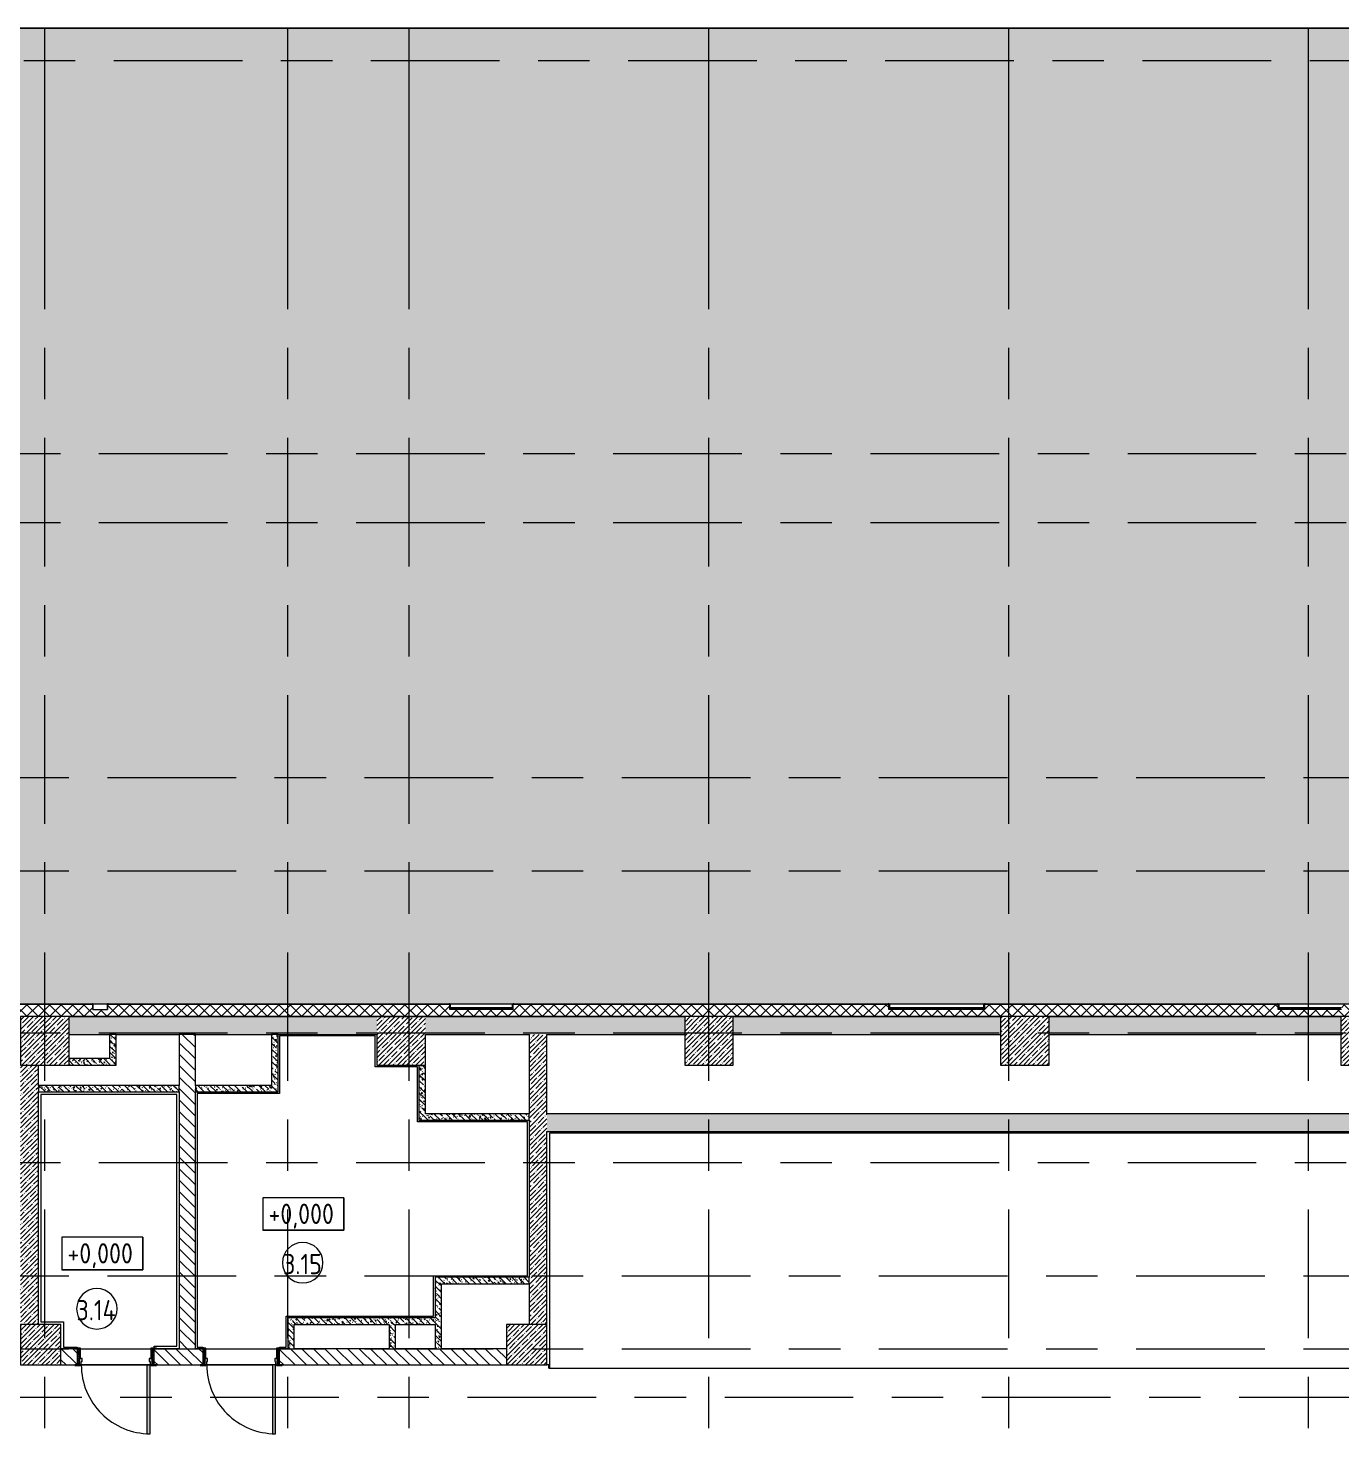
# Model space of a CAD drawing. Header units: millimetres. Extents: x 2623 to 211276, y -8553 to 29000.
# Drawn here: x 37124 to 53328, y 10012 to 27400 of the extents above; entities that cross this region are included whole.
import ezdxf

# ---------------------------------------------------------------- set-up
doc = ezdxf.new("R2010")
doc.units = ezdxf.units.MM
doc.linetypes.add('Осевая', pattern=[3175, 635, -476.25, 1587.5, -476.25])
for name, color, linetype, lineweight in [('A-AREA-IDEN', 7, 'Continuous', 9), ('A-DETL', 7, 'Continuous', 9), ('A-GENM', 7, 'Continuous', 9), ('A-WALL', 7, 'Continuous', 9), ('A-WALL-1', 7, 'Continuous', 13), ('G-ANNO-DIMS', 7, 'Continuous', 9), ('I-WALL', 7, 'Continuous', 9), ('S-COLS', 7, 'Continuous', 9), ('Оси', 7, 'Continuous', 9), ('Оси-2', 7, 'Осевая', 9)]:
    doc.layers.add(name, color=color, linetype=linetype, lineweight=lineweight)
for name, color, linetype, lineweight, true_color in [('A-DETL-GENF-4', 7, 'Continuous', 9, 0xd4d4d4), ('A-DOOR-1', 7, 'Continuous', 9, 0xaaaaaa), ('A-DOOR-2', 7, 'Continuous', 9, 0xe2e2e2), ('A-DOOR-FRAM-1', 7, 'Continuous', 9, 0xe2e2e2), ('A-DOOR-FRAM-2', 7, 'Continuous', 9, 0xaaaaaa), ('A-FLOR-1', 7, 'Continuous', 9, 0xaaaaaa), ('I-WALL-1', 7, 'Continuous', 9, 0x787878)]:
    doc.layers.add(name, color=color, linetype=linetype, lineweight=lineweight, true_color=true_color)
doc.styles.add('GOST Common_5', font='GOST_Common.ttf', dxfattribs={"width": 0.9, "height": 250})
pattern_1 = [(135, (23318.38, 0), (-70.71068, -70.71068), [])]
pattern_2 = [(135, (1826.41, 164.685), (-14.14214, -14.14214), []), (225, (1826.41, 164.685), (14.14214, -14.14214), [])]
pattern_3 = [(45, (-296.384, 164.685), (-14.1421, 14.1421), []), (135, (-296.384, 164.685), (-14.1421, -14.1421), [])]
pattern_4 = [(45, (23318.38, 0), (-57.02463, 57.02463), []), (45, (23375.41, 0), (-57.02463, 57.02463), [100.806, -20.161, 3.353, -16.808])]
pattern_5 = [(135, (23318.38, 0), (-75.43415, -75.43415), [106.68, -17.78, 3.556, -17.78]), (135, (23318.38, 75.39), (-75.43415, -75.43415), []), (50, (23318.38, 0), (127.5292, -11.15758), [13.335, -146.685]), (355, (23318.38, 0), (-24.66966, 133.74), [10.668, -117.348]), (100.451, (23329.01, -0.93), (102.85973, 122.5818), [11.333, -124.663]), (46.184, (23318.38, 35.56), (189.7552, -29.4304), [20.002, -220.027]), (96.636, (23334.2, 33.1), (166.1822, 173.1996), [17, -186.995]), (351.184, (23318.38, 35.56), (166.184, 173.1976), [16.002, -176.022]), (21, (23336.16, 26.67), (106.13027, -71.58603), [13.335, -146.685]), (326, (23336.16, 26.67), (43.2619, 128.93175), [10.668, -117.348]), (71.451, (23345.01, 20.7), (149.392, 57.34505), [11.333, -124.663]), (37.5, (23318.383, 0), (2.16223, 59.18836), [3.353, -112.573, 3.353, -115.773, -117.792]), (37.5, (23318.383, 0), (2.16223, 59.18836), [-235.052, 3.353, -114.44]), (7.5, (23318.383, 0), (46.77386, 70.12615), [3.353, -64.567, 3.353, -109.906, -44.894]), (7.5, (23318.383, 0), (46.77386, 70.12615), [-181.178, 3.353, -41.542]), (327.5, (23278.734, 0), (94.91367, -4.01009), [3.353, -41.097, 3.353, -135.331, -184.023]), (327.5, (23278.734, 0), (94.91367, -4.01009), [-183.134, 3.353, -180.67]), (317.5, (23260.954, 0), (103.69057, 17.79882), [3.353, -54.432, 3.353, -88.748, -130.683]), (317.5, (23260.954, 0), (103.69057, 17.79882), [-149.885, 3.353, -127.33])]

# ---------------------------------------------------------------- blocks, each defined once
blk = doc.blocks.new('BSC_Колонна _Прямоугольная - 600х600-V3-План монтажа стен и перегородок 3 этажа в осях 1-12')
at = {"layer": 'S-COLS'}
h = blk.add_hatch(dxfattribs=at)
h.set_pattern_fill('FP_7', color=256, style=0, pattern_type=2)
h.set_pattern_definition([(45, (-14010, -14900), (-57.02463, 57.02463), []), (45, (-13952.975, -14900), (-57.02463, 57.02463), [100.806, -20.161, 3.353, -16.808])])
h.paths.add_polyline_path([(-300, -300), (300, -300), (300, 300), (-300, 300), (-300, 112)])
for p, q in [((300, 300), (-300, 300)), ((-300, 300), (-300, -300)), ((300, -300), (300, 300)), ((-300, -300), (300, -300))]:
    blk.add_line(p, q, dxfattribs=at)
blk = doc.blocks.new('BSC_Колонна _Прямоугольная - 600х600-V5-План монтажа стен и перегородок 3 этажа в осях 1-12')
at = {"layer": 'S-COLS'}
h = blk.add_hatch(dxfattribs=at)
h.set_pattern_fill('FP_9', color=256, style=0, pattern_type=2)
h.set_pattern_definition([(45, (-26110, -14900), (-57.02463, 57.02463), []), (45, (-26052.975, -14900), (-57.02463, 57.02463), [100.806, -20.161, 3.353, -16.808])])
h.paths.add_polyline_path([(-300, -300), (300, -300), (300, 300), (-300, 300)])
for p, q in [((300, 300), (-300, 300)), ((-300, 300), (-300, -300)), ((300, -300), (300, 300)), ((-300, -300), (300, -300))]:
    blk.add_line(p, q, dxfattribs=at)
blk = doc.blocks.new('парапет1 - парапет-18629556-План монтажа стен и перегородок 3 этажа в осях 1-12')
at = {"layer": 'A-GENM'}
blk.add_line((-2411, 27400), (33928, 27400), dxfattribs=at)
blk = doc.blocks.new('110_Дверь_СКБ_1Ст_Внутренняя1 - Д-7_п__950x2100h_Туалет EW30-32897972-План монтажа стен и перегородок 3 этажа в осях 1-12')
at = {"layer": 'A-DOOR-1'}
h = blk.add_hatch(dxfattribs=at)
h.set_pattern_fill('FP_18', color=256, style=0, pattern_type=2)
h.set_pattern_definition(pattern_2)
h.paths.add_polyline_path([(487.5, 100), (462.5, 100), (462.5, -100), (487.5, -100)])
at = {"layer": 'A-DOOR-2'}
h = blk.add_hatch(color=256, dxfattribs=at)
h.paths.add_polyline_path([(437.5, 100), (437.5, 60), (427.5, 60), (427.5, 20), (462.5, 20), (462.5, 100)])
h.paths.add_polyline_path([(-412.5, 100), (-437.5, 100), (-437.5, 20), (-402.5, 20), (-402.5, 60), (-412.5, 60)])
at = {"layer": 'A-DOOR-FRAM-1'}
for points in [[(-412.5, 950), (-412.5, 100), (-372.5, 100), (-372.5, 950)], [(-492.5, 108), (-492.5, 100), (-422.5, 100), (-422.5, 108)], [(-437.5, 100), (-437.5, 99), (-422.5, 100)], [(-422.5, 20), (-437.5, 20), (-437.5, -100), (-422.5, -100), (-422.5, 5.2)], [(447.5, 108), (447.5, 100), (517.5, 100), (517.5, 108)], [(447.5, 100), (447.5, 99), (462.5, 100)], [(462.5, 20), (447.5, 20), (447.5, -100), (462.5, -100)], [(-492.5, -100), (-492.5, -108), (-422.5, -108), (-422.5, -100)], [(447.5, -100), (447.5, -108), (517.5, -108), (517.5, -100)]]:
    blk.add_hatch(color=256, dxfattribs=at).paths.add_polyline_path(points)
at = {"layer": 'A-DOOR-FRAM-2'}
h = blk.add_hatch(dxfattribs=at)
h.set_pattern_fill('FP_19', color=256, style=0, pattern_type=2)
h.set_pattern_definition(pattern_3)
h.paths.add_polyline_path([(-437.5, 100), (-462.5, 100), (-462.5, -100), (-437.5, -100), (-437.5, 5.2)])
at = {"layer": 'A-DOOR-1'}
for p, q in [((-412.5, 950), (-412.5, 100)), ((-372.5, 950), (-412.5, 950)), ((-372.5, 100), (-372.5, 950)), ((-412.5, 100), (-372.5, 100))]:
    blk.add_line(p, q, dxfattribs=at)
blk.add_arc((-412.5, 100), 850, 360, 90, dxfattribs=at)
at = {"layer": 'A-DOOR-FRAM-2'}
for p, q in [((-422.5, 108), (-492.5, 108)), ((-492.5, 108), (-492.5, 100)), ((-492.5, 100), (-422.5, 100)), ((-437.5, 100), (-462.5, 100)), ((-462.5, 100), (-462.5, -100)), ((-412.5, 100), (-437.5, 100)), ((-437.5, 100), (-437.5, 20)), ((-437.5, -100), (-437.5, 100)), ((-422.5, 100), (-437.5, 100)), ((-437.5, 100), (-437.5, 99)), ((-437.5, 99), (-422.5, 99)), ((-437.5, 20), (-402.5, 20)), ((-422.5, 20), (-437.5, 20)), ((-437.5, 20), (-437.5, -100)), ((-422.5, 100), (-422.5, 108)), ((-422.5, 99), (-422.5, 100)), ((-422.5, -100), (-422.5, 20)), ((-412.5, 60), (-412.5, 100)), ((-402.5, 60), (-412.5, 60)), ((-402.5, 20), (-402.5, 60)), ((437.5, 60), (427.5, 60)), ((427.5, 60), (427.5, 20)), ((427.5, 20), (462.5, 20)), ((437.5, 100), (437.5, 60)), ((462.5, 100), (437.5, 100)), ((517.5, 108), (447.5, 108)), ((447.5, 108), (447.5, 100)), ((462.5, 100), (447.5, 100)), ((447.5, 100), (447.5, 99)), ((447.5, 100), (517.5, 100)), ((447.5, 99), (462.5, 99)), ((462.5, 20), (447.5, 20)), ((447.5, 20), (447.5, -100)), ((462.5, 20), (462.5, 100)), ((487.5, 100), (462.5, 100)), ((462.5, 100), (462.5, -100)), ((462.5, 99), (462.5, 100)), ((462.5, -100), (462.5, 20)), ((487.5, -100), (487.5, 100)), ((517.5, 100), (517.5, 108)), ((-422.5, -100), (-492.5, -100)), ((-492.5, -100), (-492.5, -108)), ((-492.5, -108), (-422.5, -108)), ((-462.5, -100), (-437.5, -100)), ((-437.5, -100), (-422.5, -100)), ((-422.5, -108), (-422.5, -100)), ((447.5, -100), (462.5, -100)), ((517.5, -100), (447.5, -100)), ((447.5, -100), (447.5, -108)), ((447.5, -108), (517.5, -108)), ((462.5, -100), (487.5, -100)), ((517.5, -108), (517.5, -100))]:
    blk.add_line(p, q, dxfattribs=at)
blk = doc.blocks.new('110_Дверь_СКБ_1Ст_Внутренняя1 - Д-7_п__950x2100h_Туалет-32491181-План монтажа стен и перегородок 3 этажа в осях 1-12')
at = {"layer": 'A-DOOR-1'}
h = blk.add_hatch(dxfattribs=at)
h.set_pattern_fill('FP_18', color=256, style=0, pattern_type=2)
h.set_pattern_definition(pattern_2)
h.paths.add_polyline_path([(487.5, 100), (462.5, 100), (462.5, -100), (487.5, -100), (487.5, 5.2)])
at = {"layer": 'A-DOOR-2'}
h = blk.add_hatch(color=256, dxfattribs=at)
h.paths.add_polyline_path([(437.5, 100), (437.5, 60), (427.5, 60), (427.5, 20), (462.5, 20), (462.5, 100)])
h.paths.add_polyline_path([(-412.5, 100), (-437.5, 100), (-437.5, 20), (-402.5, 20), (-402.5, 60), (-412.5, 60)])
at = {"layer": 'A-DOOR-FRAM-1'}
for points in [[(-412.5, 950), (-412.5, 100), (-372.5, 100), (-372.5, 950)], [(-492.5, 108), (-492.5, 100), (-422.5, 100), (-422.5, 108)], [(-437.5, 100), (-437.5, 99), (-422.5, 100)], [(-422.5, 20), (-437.5, 20), (-437.5, -100), (-422.5, -100), (-422.5, 5.2)], [(447.5, 108), (447.5, 100), (517.5, 100), (517.5, 108)], [(447.5, 100), (447.5, 99), (462.5, 100)], [(462.5, 20), (447.5, 20), (447.5, -100), (462.5, -100), (462.5, 5.2)], [(-492.5, -100), (-492.5, -108), (-422.5, -108), (-422.5, -100)], [(447.5, -100), (447.5, -108), (517.5, -108), (517.5, -100)]]:
    blk.add_hatch(color=256, dxfattribs=at).paths.add_polyline_path(points)
at = {"layer": 'A-DOOR-FRAM-2'}
h = blk.add_hatch(dxfattribs=at)
h.set_pattern_fill('FP_19', color=256, style=0, pattern_type=2)
h.set_pattern_definition(pattern_3)
h.paths.add_polyline_path([(-437.5, 100), (-462.5, 100), (-462.5, -100), (-437.5, -100), (-437.5, 5.2)])
at = {"layer": 'A-DOOR-1'}
for p, q in [((-412.5, 950), (-412.5, 100)), ((-372.5, 950), (-412.5, 950)), ((-372.5, 100), (-372.5, 950)), ((-412.5, 100), (-372.5, 100))]:
    blk.add_line(p, q, dxfattribs=at)
blk.add_arc((-412.5, 100), 850, 360, 90, dxfattribs=at)
at = {"layer": 'A-DOOR-FRAM-2'}
for p, q in [((-422.5, 108), (-492.5, 108)), ((-492.5, 108), (-492.5, 100)), ((-492.5, 100), (-422.5, 100)), ((-437.5, 100), (-462.5, 100)), ((-462.5, 100), (-462.5, -100)), ((-412.5, 100), (-437.5, 100)), ((-437.5, 100), (-437.5, 20)), ((-437.5, -100), (-437.5, 100)), ((-422.5, 100), (-437.5, 100)), ((-437.5, 100), (-437.5, 99)), ((-437.5, 99), (-422.5, 99)), ((-437.5, 20), (-402.5, 20)), ((-422.5, 20), (-437.5, 20)), ((-437.5, 20), (-437.5, -100)), ((-422.5, 100), (-422.5, 108)), ((-422.5, 99), (-422.5, 100)), ((-422.5, -100), (-422.5, 20)), ((-412.5, 60), (-412.5, 100)), ((-402.5, 60), (-412.5, 60)), ((-402.5, 20), (-402.5, 60)), ((437.5, 60), (427.5, 60)), ((427.5, 60), (427.5, 20)), ((427.5, 20), (462.5, 20)), ((437.5, 100), (437.5, 60)), ((462.5, 100), (437.5, 100)), ((517.5, 108), (447.5, 108)), ((447.5, 108), (447.5, 100)), ((462.5, 100), (447.5, 100)), ((447.5, 100), (447.5, 99)), ((447.5, 100), (517.5, 100)), ((447.5, 99), (462.5, 99)), ((462.5, 20), (447.5, 20)), ((447.5, 20), (447.5, -100)), ((462.5, 20), (462.5, 100)), ((487.5, 100), (462.5, 100)), ((462.5, 100), (462.5, -100)), ((462.5, 99), (462.5, 100)), ((462.5, -100), (462.5, 20)), ((487.5, -100), (487.5, 100)), ((517.5, 100), (517.5, 108)), ((-422.5, -100), (-492.5, -100)), ((-492.5, -100), (-492.5, -108)), ((-492.5, -108), (-422.5, -108)), ((-462.5, -100), (-437.5, -100)), ((-437.5, -100), (-422.5, -100)), ((-422.5, -108), (-422.5, -100)), ((447.5, -100), (462.5, -100)), ((517.5, -100), (447.5, -100)), ((447.5, -100), (447.5, -108)), ((447.5, -108), (517.5, -108)), ((462.5, -100), (487.5, -100)), ((517.5, -108), (517.5, -100))]:
    blk.add_line(p, q, dxfattribs=at)
blk = doc.blocks.new('BSC_Колонна _Прямоугольная - 500х500-V12-План монтажа стен и перегородок 3 этажа в осях 1-12')
at = {"layer": 'S-COLS'}
h = blk.add_hatch(dxfattribs=at)
h.set_pattern_fill('FP_21', color=256, style=0, pattern_type=2)
h.set_pattern_definition([(45, (-19960, -11150), (-57.02463, 57.02463), []), (45, (-19902.975, -11150), (-57.02463, 57.02463), [100.806, -20.161, 3.353, -16.808])])
h.paths.add_polyline_path([(-250, -250), (250, -250), (250, 250), (-250, 250), (-250, -155)])
for p, q in [((250, 250), (-250, 250)), ((-250, 250), (-250, -250)), ((250, -250), (250, 250)), ((-250, -250), (250, -250))]:
    blk.add_line(p, q, dxfattribs=at)
blk = doc.blocks.new('BSC_Колонна _Прямоугольная - 600х600-V13-План монтажа стен и перегородок 3 этажа в осях 1-12')
at = {"layer": 'S-COLS'}
h = blk.add_hatch(dxfattribs=at)
h.set_pattern_fill('FP_22', color=256, style=0, pattern_type=2)
h.set_pattern_definition([(45, (-30310, -14900), (-57.02463, 57.02463), []), (45, (-30252.975, -14900), (-57.02463, 57.02463), [100.806, -20.161, 3.353, -16.808])])
h.paths.add_polyline_path([(-300, -300), (300, -300), (300, 300), (-300, 300), (-300, 112)])
for p, q in [((300, 300), (-300, 300)), ((-300, 300), (-300, -300)), ((300, -300), (300, 300)), ((-300, -300), (300, -300))]:
    blk.add_line(p, q, dxfattribs=at)
blk = doc.blocks.new('BSC_Колонна _Прямоугольная - 500х500-V16-План монтажа стен и перегородок 3 этажа в осях 1-12')
at = {"layer": 'S-COLS'}
h = blk.add_hatch(dxfattribs=at)
h.set_pattern_fill('FP_26', color=256, style=0, pattern_type=2)
h.set_pattern_definition([(45, (-13960, -11150), (-57.02463, 57.02463), []), (45, (-13902.975, -11150), (-57.02463, 57.02463), [100.806, -20.161, 3.353, -16.808])])
h.paths.add_polyline_path([(-250, -250), (250, -250), (250, 250), (-250, 250)])
for p, q in [((250, 250), (-250, 250)), ((-250, 250), (-250, -250)), ((250, -250), (250, 250)), ((-250, -250), (250, -250))]:
    blk.add_line(p, q, dxfattribs=at)
blk = doc.blocks.new('BSC_Колонна _Прямоугольная - 600х600-V17-План монтажа стен и перегородок 3 этажа в осях 1-12')
at = {"layer": 'S-COLS'}
h = blk.add_hatch(dxfattribs=at)
h.set_pattern_fill('FP_27', color=256, style=0, pattern_type=2)
h.set_pattern_definition([(45, (-22210, -14900), (-57.02463, 57.02463), []), (45, (-22152.975, -14900), (-57.02463, 57.02463), [100.806, -20.161, 3.353, -16.808])])
h.paths.add_polyline_path([(-300, -300), (300, -300), (300, 300), (-300, 300)])
for p, q in [((300, 300), (-300, 300)), ((-300, 300), (-300, -300)), ((300, -300), (300, 300)), ((-300, -300), (300, -300))]:
    blk.add_line(p, q, dxfattribs=at)
blk = doc.blocks.new('Уголок вложенный - Уголок вложенный-23831105-План монтажа стен и перегородок 3 этажа в осях 1-12')
at = {"layer": 'A-GENM'}
for p, q in [((29237, 15288), (29237, 15349)), ((29244, 15358), (29244, 15285)), ((29244, 15285), (29240, 15285))]:
    blk.add_line(p, q, dxfattribs=at)
at = {"layer": 'A-GENM', "flags": 128}
for points in [[(29237, 15349), (29237, 15351), (29236, 15353), (29235, 15355), (29234, 15356), (29232, 15357), (29230, 15358), (29228, 15358)], [(29240, 15285), (29239, 15285), (29239, 15285), (29238, 15286), (29238, 15286), (29237, 15287), (29237, 15287), (29237, 15288)]]:
    blk.add_lwpolyline(points, dxfattribs=at)
blk = doc.blocks.new('Уголок вложенный - Уголок вложенный-V25-План монтажа стен и перегородок 3 этажа в осях 1-12')
at = {"layer": 'A-GENM'}
blk.add_line((30010, 15285), (29244, 15285), dxfattribs=at)
at = {"layer": 'A-GENM', "flags": 128}
for points in [[(29239, 15285), (29239, 15285), (29238, 15286), (29238, 15286), (29237, 15287), (29237, 15287)], [(30017, 15287), (30017, 15287), (30016, 15286), (30016, 15286), (30015, 15285), (30015, 15285)]]:
    blk.add_lwpolyline(points, dxfattribs=at)
blk = doc.blocks.new('Полоса с поворотом - Полоса с поворотом-23831239-План монтажа стен и перегородок 3 этажа в осях 1-12')
at = {"layer": 'A-GENM'}
for p, q in [((25603, 15306), (24437, 15306)), ((24437, 15298), (25603, 15298))]:
    blk.add_line(p, q, dxfattribs=at)
blk = doc.blocks.new('Уголок вложенный - Уголок вложенный-V24-План монтажа стен и перегородок 3 этажа в осях 1-12')
at = {"layer": 'A-GENM'}
for p, q in [((30010, 15285), (30010, 15358)), ((30017, 15349), (30017, 15288)), ((30014, 15285), (30010, 15285))]:
    blk.add_line(p, q, dxfattribs=at)
at = {"layer": 'A-GENM', "flags": 128}
for points in [[(30026, 15358), (30024, 15358), (30022, 15357), (30020, 15356), (30019, 15355), (30018, 15353), (30017, 15351), (30017, 15349)], [(30017, 15288), (30017, 15287), (30017, 15287), (30016, 15286), (30016, 15286), (30015, 15285), (30015, 15285), (30014, 15285)]]:
    blk.add_lwpolyline(points, dxfattribs=at)
blk = doc.blocks.new('Уголок вложенный - Уголок вложенный-23831240-План монтажа стен и перегородок 3 этажа в осях 1-12')
at = {"layer": 'A-GENM'}
blk.add_line((25603, 15285), (24437, 15285), dxfattribs=at)
at = {"layer": 'A-GENM', "flags": 128}
for points in [[(24433, 15285), (24432, 15285), (24431, 15286), (24431, 15286), (24431, 15287), (24430, 15287)], [(25610, 15287), (25610, 15287), (25610, 15286), (25609, 15286), (25609, 15285), (25608, 15285)]]:
    blk.add_lwpolyline(points, dxfattribs=at)
blk = doc.blocks.new('Полоса с поворотом - Полоса с поворотом-23831104-План монтажа стен и перегородок 3 этажа в осях 1-12')
at = {"layer": 'A-GENM'}
for p, q in [((19783, 15306), (19017, 15306)), ((19017, 15298), (19783, 15298))]:
    blk.add_line(p, q, dxfattribs=at)
blk = doc.blocks.new('Уголок вложенный - Уголок вложенный-23964580-План монтажа стен и перегородок 3 этажа в осях 1-12')
at = {"layer": 'A-GENM'}
blk.add_line((14603, 15288), (14603, 15349), dxfattribs=at)
at = {"layer": 'A-GENM', "flags": 128}
for points in [[(14603, 15349), (14603, 15351), (14602, 15353), (14601, 15355), (14600, 15356), (14598, 15357), (14596, 15358), (14594, 15358)], [(14606, 15285), (14605, 15285), (14605, 15285), (14604, 15286), (14604, 15286), (14603, 15287), (14603, 15287), (14603, 15288)]]:
    blk.add_lwpolyline(points, dxfattribs=at)
blk = doc.blocks.new('Уголок вложенный - Уголок вложенный-V26-План монтажа стен и перегородок 3 этажа в осях 1-12')
at = {"layer": 'A-GENM'}
blk.add_line((14783, 15349), (14783, 15288), dxfattribs=at)
at = {"layer": 'A-GENM', "flags": 128}
for points in [[(14792, 15358), (14790, 15358), (14788, 15357), (14786, 15356), (14785, 15355), (14784, 15353), (14783, 15351), (14783, 15349)], [(14783, 15288), (14783, 15287), (14783, 15287), (14782, 15286), (14782, 15286), (14781, 15285), (14781, 15285), (14780, 15285)]]:
    blk.add_lwpolyline(points, dxfattribs=at)
blk = doc.blocks.new('Уголок вложенный - Уголок вложенный-V27-План монтажа стен и перегородок 3 этажа в осях 1-12')
at = {"layer": 'A-GENM'}
for p, q in [((14603, 15349), (14603, 15288)), ((14783, 15288), (14783, 15349)), ((14606, 15285), (14780, 15285))]:
    blk.add_line(p, q, dxfattribs=at)
at = {"layer": 'A-GENM', "flags": 128}
for points in [[(14594, 15358), (14596, 15358), (14598, 15357), (14600, 15356), (14601, 15355), (14602, 15353), (14603, 15351), (14603, 15349)], [(14783, 15349), (14783, 15351), (14784, 15353), (14785, 15355), (14786, 15356), (14788, 15357), (14790, 15358), (14792, 15358)], [(14603, 15288), (14603, 15287), (14603, 15287), (14604, 15286), (14604, 15286), (14605, 15285), (14605, 15285), (14606, 15285)], [(14780, 15285), (14781, 15285), (14781, 15285), (14782, 15286), (14782, 15286), (14783, 15287), (14783, 15287), (14783, 15288)]]:
    blk.add_lwpolyline(points, dxfattribs=at)
blk = doc.blocks.new('Марка_Помещения - Номер-25198446-План монтажа стен и перегородок 3 этажа в осях 1-12')
at = {"layer": 'A-AREA-IDEN'}
for start, end in [(360, 180), (180, 360)]:
    blk.add_arc((0, 0), 2.5, start, end, dxfattribs=at)
blk = doc.blocks.new('Высотные отметки - 10х4_h_-17668695-План монтажа стен и перегородок 3 этажа в осях 1-12')
at = {"layer": 'G-ANNO-DIMS'}
for p, q in [((-5, 4), (-5, 0)), ((5, 4), (-5, 4)), ((5, 4), (-5, 4)), ((-5, 4), (-5, 0)), ((5, 4), (5, 0)), ((5, 0), (5, 4)), ((5, 0), (-5, 0)), ((-5, 0), (5, 0))]:
    blk.add_line(p, q, dxfattribs=at)

msp = doc.modelspace()

# ---------------------------------------------------------------- hatches: boundary and pattern name
at = {"layer": 'A-DETL-GENF-4'}
msp.add_hatch(color=256, dxfattribs=at).paths.add_polyline_path([(23050.4, 14774.9), (23050.4, 15358), (61606, 15358), (61606, 23799.7), (61926.2, 23799.7), (61926.2, 23888.3), (57246.5, 23888.3), (57246.5, 27398.1), (20909.3, 27398.1), (20909.3, 14774.9), (22922.1, 14774.9)])
at = {"layer": 'A-WALL'}
h = msp.add_hatch(dxfattribs=at)
h.set_pattern_fill('FP_12', color=256, style=0, pattern_type=2)
h.set_pattern_definition([(45, (23318.38, 0), (-70.71068, 70.71068), []), (135, (23318.38, 0), (-70.71068, -70.71068), [])])
h.paths.add_polyline_path([(61605.2, 15200), (61606, 15200), (61605.2, 15350), (61128.4, 15350), (61128.4, 15200), (61284.1, 15200)])
h.paths.add_polyline_path([(58073.9, 15200), (58728.4, 15200), (58728.4, 15350), (57978.4, 15350), (57978.4, 15200)])
h.paths.add_polyline_path([(55428.4, 15200), (55428.4, 15350), (53335.4, 15349), (53335.4, 15288), (53332.4, 15285), (52558.4, 15285), (52555.4, 15288), (52554.6, 15350), (48928.6, 15349), (48928.6, 15288), (48924.8, 15285), (47751.6, 15285), (47748.6, 15288), (47747.9, 15350), (43108.4, 15349), (43108.4, 15288), (43105.4, 15285), (42331.4, 15285), (42328.4, 15288), (42327.6, 15350), (38101.4, 15349), (38100.3, 15285.7), (38098.4, 15285), (37922, 15286.1), (37921.4, 15288), (37920.6, 15350), (36178.4, 15350), (36178.4, 15200), (54221.7, 15200)])
h.paths.add_polyline_path([(33078.4, 15200), (33078.4, 15350), (32478.4, 15350), (32478.4, 15200), (33034.3, 15200)])
h.paths.add_polyline_path([(31578.4, 15200), (31578.4, 15350), (30978.4, 15350), (30978.4, 15200), (31108.1, 15200)])
h.paths.add_polyline_path([(29824.1, 15200), (30078.4, 15200), (30078.4, 15350), (23358.4, 15350), (23358.4, 15293), (23208.4, 15293), (23208.4, 15200), (29478.4, 15200)])
h.paths.add_polyline_path([(57078.4, 15200), (57078.4, 15350), (56928.4, 15350), (56928.4, 15200)])
h.paths.add_polyline_path([(56468.8, 15200), (56558.4, 15200), (56558.4, 15350), (56328.4, 15350), (56328.4, 15200)])
at = {"layer": 'I-WALL'}
h = msp.add_hatch(dxfattribs=at)
h.set_pattern_fill('FP_13', color=256, style=0, pattern_type=2)
h.set_pattern_definition(pattern_4)
h.paths.add_polyline_path([(46517.2, 14980), (49128.4, 14980), (49128.4, 15200), (45828.4, 15200), (45828.4, 14980)])
h.paths.add_polyline_path([(45228.4, 14980), (45228.4, 15200), (42028.6, 15200), (42028.6, 14980), (43949, 14980)])
h.paths.add_polyline_path([(49728.4, 14980), (53328.4, 14980), (53328.4, 15200), (49728.4, 15200), (49728.4, 15094.6)])
h.paths.add_polyline_path([(53928.4, 14980), (55428.4, 14980), (55428.4, 15200), (53928.4, 15200), (53928.4, 15011.5)])
h.paths.add_polyline_path([(41380.8, 14980), (41428.6, 14980), (41428.6, 15200), (37628.4, 15200), (37628.4, 14980), (40208.4, 14980)])
h = msp.add_hatch(dxfattribs=at)
h.set_pattern_fill('FP_11', color=256, style=0, pattern_type=2)
h.set_pattern_definition(pattern_1)
h.paths.add_polyline_path([(39188.4, 11100), (39188.4, 14980), (38988.4, 14980), (38988.4, 11100)])
h = msp.add_hatch(dxfattribs=at)
h.set_pattern_fill('FP_13', color=256, style=0, pattern_type=2)
h.set_pattern_definition(pattern_4)
h.paths.add_polyline_path([(43528.4, 11400), (43528.4, 14980), (43308.4, 14980), (43308.4, 11400)])
h = msp.add_hatch(dxfattribs=at)
h.set_pattern_fill('FP_13', color=256, style=0, pattern_type=2)
h.set_pattern_definition(pattern_4)
h.paths.add_polyline_path([(37029.4, 11400), (37249.4, 11400), (37249.4, 14600), (37029.4, 14600), (37029.4, 11900)])
h = msp.add_hatch(dxfattribs=at)
h.set_pattern_fill('FP_13', color=256, style=0, pattern_type=2)
h.set_pattern_definition(pattern_4)
h.paths.add_polyline_path([(54328.4, 13780), (54328.4, 14000), (43528.4, 14000), (43528.4, 13780), (54221.7, 13780)])
h = msp.add_hatch(dxfattribs=at)
h.set_pattern_fill('FP_11', color=256, style=0, pattern_type=2)
h.set_pattern_definition(pattern_1)
h.paths.add_polyline_path([(43028.4, 10900), (43028.4, 11100), (40228.4, 11100), (40228.4, 10900), (42664.9, 10900)])
h.paths.add_polyline_path([(38709.4, 10900), (39278.4, 10900), (39278.4, 11100), (38679.4, 11100), (38679.4, 10900)])
h.paths.add_polyline_path([(37699.4, 10900), (37729.4, 10900), (37729.4, 11100), (37528.4, 11100), (37528.6, 10900)])
at = {"layer": 'I-WALL-1'}
h = msp.add_hatch(dxfattribs=at)
h.set_pattern_fill('FP_20', color=256, style=0, pattern_type=2)
h.set_pattern_definition(pattern_5)
h.paths.add_polyline_path([(38208.4, 14680), (38208.4, 14980), (38128.4, 14980), (38128.4, 14680)])
h = msp.add_hatch(dxfattribs=at)
h.set_pattern_fill('FP_20', color=256, style=0, pattern_type=2)
h.set_pattern_definition(pattern_5)
h.paths.add_polyline_path([(40208.4, 14350), (40208.4, 14980), (40128.4, 14980), (40128.4, 14350)])
h = msp.add_hatch(dxfattribs=at)
h.set_pattern_fill('FP_20', color=256, style=0, pattern_type=2)
h.set_pattern_definition(pattern_5)
h.paths.add_polyline_path([(37628.4, 14600), (38208.4, 14600), (38208.4, 14680), (37628.4, 14680)])
h = msp.add_hatch(dxfattribs=at)
h.set_pattern_fill('FP_20', color=256, style=0, pattern_type=2)
h.set_pattern_definition(pattern_5)
h.paths.add_polyline_path([(42028.6, 13920), (42028.6, 14590), (41948.6, 14590), (41948.6, 13920)])
h = msp.add_hatch(dxfattribs=at)
h.set_pattern_fill('FP_20', color=256, style=0, pattern_type=2)
h.set_pattern_definition(pattern_5)
h.paths.add_polyline_path([(38988.4, 14270), (38988.4, 14350), (37249.4, 14350), (37249.4, 14270), (38812.7, 14270)])
h = msp.add_hatch(dxfattribs=at)
h.set_pattern_fill('FP_20', color=256, style=0, pattern_type=2)
h.set_pattern_definition(pattern_5)
h.paths.add_polyline_path([(40096.7, 14270), (40208.4, 14270), (40208.4, 14350), (39188.4, 14350), (39188.4, 14270)])
h = msp.add_hatch(dxfattribs=at)
h.set_pattern_fill('FP_20', color=256, style=0, pattern_type=2)
h.set_pattern_definition(pattern_5)
h.paths.add_polyline_path([(43308.4, 13920), (43308.4, 14000), (42028.6, 14000), (42028.6, 13920), (42664.9, 13920)])
h = msp.add_hatch(dxfattribs=at)
h.set_pattern_fill('FP_20', color=256, style=0, pattern_type=2)
h.set_pattern_definition(pattern_5)
h.paths.add_polyline_path([(42228.4, 11100), (42228.4, 11981.9), (42148.4, 11981.9), (42148.4, 11100)])
h = msp.add_hatch(dxfattribs=at)
h.set_pattern_fill('FP_20', color=256, style=0, pattern_type=2)
h.set_pattern_definition(pattern_5)
h.paths.add_polyline_path([(43308.4, 11901.9), (43308.4, 11981.9), (42228.4, 11981.9), (42228.4, 11901.9), (42664.9, 11901.9)])
h = msp.add_hatch(dxfattribs=at)
h.set_pattern_fill('FP_20', color=256, style=0, pattern_type=2)
h.set_pattern_definition(pattern_5)
h.paths.add_polyline_path([(40408.4, 11100), (40408.4, 11480), (40328.4, 11480), (40328.4, 11100)])
h = msp.add_hatch(dxfattribs=at)
h.set_pattern_fill('FP_20', color=256, style=0, pattern_type=2)
h.set_pattern_definition(pattern_5)
h.paths.add_polyline_path([(42148.4, 11400), (42148.4, 11480), (40408.4, 11480), (40408.4, 11400), (41658.4, 11400)])
h = msp.add_hatch(dxfattribs=at)
h.set_pattern_fill('FP_20', color=256, style=0, pattern_type=2)
h.set_pattern_definition(pattern_5)
h.paths.add_polyline_path([(41658.4, 11100), (41658.4, 11400), (41578.4, 11400), (41578.4, 11100)])
at = {"layer": 'S-COLS'}
h = msp.add_hatch(dxfattribs=at)
h.set_pattern_fill('FP_13', color=256, style=0, pattern_type=2)
h.set_pattern_definition(pattern_4)
h.paths.add_polyline_path([(41428.6, 14600), (42028.6, 14600), (42028.6, 15200), (41428.6, 15200), (41428.6, 14980)])

# ---------------------------------------------------------------- linework, layer by layer
at = {"layer": 'A-DETL'}
for p, q in [((57246.5, 27398.1), (20909.3, 27398.1)), ((23050.4, 15358), (61605.2, 15358))]:
    msp.add_line(p, q, dxfattribs=at)
at = {"layer": 'A-FLOR-1'}
for p, q in [((41408.6, 14960), (40228.4, 14960)), ((40228.4, 14960), (40228.4, 14250)), ((41408.6, 14580), (41408.6, 14960)), ((41928.6, 14580), (41408.6, 14580)), ((41928.6, 13900), (41928.6, 14580)), ((38957.4, 14239), (37280.4, 14239)), ((37280.4, 14239), (37280.4, 11431)), ((38957.4, 11131), (38957.4, 14239)), ((40228.4, 14250), (39208.4, 14250)), ((39208.4, 14250), (39208.4, 11120)), ((43288.4, 13900), (41928.6, 13900)), ((43288.4, 12000), (43288.4, 13900)), ((55100.6, 13759), (43560.6, 13759)), ((43560.6, 13759), (43560.6, 10859)), ((42128.4, 11500), (42128.4, 12000)), ((42128.4, 12000), (43288.4, 12000)), ((40308.4, 11120), (40308.4, 11500)), ((40308.4, 11500), (42128.4, 11500)), ((37280.4, 11431), (37559.4, 11431)), ((37559.4, 11431), (37559.4, 11120)), ((38679.4, 11108), (38679.4, 11131)), ((38679.4, 11131), (38957.4, 11131)), ((37559.4, 11120), (37729.4, 11120)), ((37729.4, 11120), (37729.4, 11108)), ((39208.4, 11120), (39278.4, 11120)), ((39278.4, 11120), (39278.4, 11108)), ((40228.4, 11108), (40228.4, 11120)), ((40228.4, 11120), (40308.4, 11120)), ((37779.4, 10901.4), (38629.4, 10901.4)), ((39328.4, 10900), (40138.4, 10900)), ((43549.4, 10900), (43528.4, 10900)), ((43549.4, 10859), (43549.4, 10900)), ((43549.4, 10859), (55100.6, 10859))]:
    msp.add_line(p, q, dxfattribs=at)
at = {"layer": 'A-WALL'}
for p, q in [((37628.4, 15200), (45228.4, 15200)), ((45828.4, 15200), (49128.4, 15200)), ((49728.4, 15200), (53328.4, 15200))]:
    msp.add_line(p, q, dxfattribs=at)
at = {"layer": 'A-WALL-1'}
for p, q in [((37920.4, 15353), (36178.4, 15353)), ((37921.3, 15350), (36178.4, 15350)), ((42328.3, 15350), (38101.5, 15350)), ((42327.6, 15353), (38102.3, 15353)), ((47748.5, 15350), (43108.5, 15350)), ((47747.8, 15353), (43109.2, 15353)), ((52555.3, 15350), (48928.8, 15350)), ((52554.6, 15353), (48929.5, 15353)), ((41428.6, 15200), (37628.4, 15200)), ((45228.4, 15200), (42028.6, 15200)), ((49128.4, 15200), (45828.4, 15200)), ((53328.4, 15200), (49728.4, 15200)), ((38208.4, 14980), (38128.4, 14980)), ((39188.4, 14980), (38988.4, 14980)), ((40208.4, 14980), (40128.4, 14980)), ((37249.4, 14350), (37249.4, 14270)), ((38988.4, 14270), (38988.4, 14350)), ((39188.4, 14350), (39188.4, 14270)), ((43308.4, 13920), (43308.4, 14000)), ((43308.4, 11901.9), (43308.4, 11981.9)), ((40328.4, 11100), (40408.4, 11100)), ((41578.4, 11100), (41658.4, 11100)), ((42148.4, 11100), (42228.4, 11100))]:
    msp.add_line(p, q, dxfattribs=at)
at = {"layer": 'I-WALL'}
for p, q in [((37628.4, 14980), (38128.4, 14980)), ((38128.4, 14980), (38128.4, 14680)), ((38208.4, 14980), (38988.4, 14980)), ((38208.4, 14600), (38208.4, 14980)), ((38988.4, 14980), (38988.4, 14350)), ((39188.4, 14350), (39188.4, 14980)), ((39188.4, 14980), (40128.4, 14980)), ((40128.4, 14980), (40128.4, 14350)), ((40208.4, 14270), (40208.4, 14980)), ((40208.4, 14980), (41428.6, 14980)), ((42028.6, 14980), (43308.4, 14980)), ((43308.4, 14980), (43308.4, 14000)), ((43528.4, 14000), (43528.4, 14980)), ((43528.4, 14980), (45228.4, 14980)), ((45828.4, 14980), (49128.4, 14980)), ((49728.4, 14980), (53328.4, 14980)), ((38128.4, 14680), (37628.4, 14680)), ((37249.4, 14350), (37249.4, 14600)), ((37628.4, 14600), (38208.4, 14600)), ((41948.6, 14590), (41948.6, 13920)), ((42028.6, 14590), (41948.6, 14590)), ((42028.6, 14000), (42028.6, 14590)), ((38988.4, 14350), (37249.4, 14350)), ((37249.4, 14270), (38988.4, 14270)), ((37249.4, 11400), (37249.4, 14270)), ((38988.4, 14270), (38988.4, 11100)), ((40128.4, 14350), (39188.4, 14350)), ((39188.4, 11100), (39188.4, 14270)), ((39188.4, 14270), (40208.4, 14270)), ((41948.6, 13920), (43308.4, 13920)), ((43308.4, 14000), (42028.6, 14000)), ((43308.4, 13920), (43308.4, 11981.9)), ((54108.4, 14000), (43528.4, 14000)), ((43528.4, 11400), (43528.4, 13780)), ((43528.4, 13780), (55079.6, 13780)), ((42148.4, 11981.9), (42148.4, 11480)), ((43308.4, 11981.9), (42148.4, 11981.9)), ((42228.4, 11100), (42228.4, 11901.9)), ((42228.4, 11901.9), (43308.4, 11901.9)), ((43308.4, 11901.9), (43308.4, 11400)), ((40328.4, 11480), (40328.4, 11100)), ((42148.4, 11480), (40328.4, 11480)), ((40408.4, 11100), (40408.4, 11400)), ((40408.4, 11400), (41578.4, 11400)), ((41578.4, 11400), (41578.4, 11100)), ((41658.4, 11400), (42148.4, 11400)), ((41658.4, 11100), (41658.4, 11400)), ((42148.4, 11400), (42148.4, 11100)), ((37699.4, 11100), (37528.4, 11100)), ((37769.4, 11100), (38639.4, 11100)), ((38988.4, 11100), (38709.4, 11100)), ((39248.4, 11100), (39188.4, 11100)), ((39318.4, 11100), (40188.4, 11100)), ((40328.4, 11100), (40258.4, 11100)), ((41578.4, 11100), (40408.4, 11100)), ((42148.4, 11100), (41658.4, 11100)), ((43028.4, 11100), (42228.4, 11100)), ((37528.4, 10900), (37699.4, 10900)), ((38589.4, 10900), (37779.4, 10900)), ((38709.4, 10900), (39248.4, 10900)), ((40138.4, 10900), (39328.4, 10900)), ((40258.4, 10900), (43028.4, 10900))]:
    msp.add_line(p, q, dxfattribs=at)
at = {"layer": 'S-COLS'}
for p, q in [((42028.6, 15200), (41428.6, 15200)), ((41428.6, 14980), (41428.6, 14600)), ((42028.6, 14600), (42028.6, 14980)), ((41428.6, 14600), (42028.6, 14600))]:
    msp.add_line(p, q, dxfattribs=at)
at = {"layer": 'Оси'}
for p, q in [((37328.4, 24898.1), (37328.4, 27398.1)), ((40328.4, 24898.1), (40328.4, 27398.1)), ((41828.4, 24898.1), (41828.4, 27398.1)), ((45528.4, 24898.1), (45528.4, 27398.1)), ((49228.4, 24898.1), (49228.4, 27398.1)), ((52928.4, 24898.1), (52928.4, 27398.1))]:
    msp.add_line(p, q, dxfattribs=at)
at = {"layer": 'Оси-2'}
for p, q in [((21194.1, 27000), (54728.4, 27000)), ((37328.4, 593.7), (37328.4, 24898.1)), ((40328.4, 593.7), (40328.4, 24898.1)), ((41828.4, 593.7), (41828.4, 24898.1)), ((45528.4, 593.7), (45528.4, 24898.1)), ((49228.4, 593.7), (49228.4, 24898.1)), ((52928.4, 593.7), (52928.4, 24898.1)), ((21011.3, 22150), (59578.4, 22150)), ((21011.3, 21300), (59578.4, 21300)), ((21115.9, 18150), (59578.4, 18150)), ((21115.9, 17000), (59578.4, 17000)), ((21011.3, 15000), (58978.4, 15000)), ((21011.3, 13400), (58978.4, 13400)), ((21115.9, 12000), (58978.4, 12000)), ((21115.9, 11100), (59578.4, 11100)), ((22385.9, 10500), (59578.4, 10500))]:
    msp.add_line(p, q, dxfattribs=at)

# ---------------------------------------------------------------- block references
at = {"layer": 'A-AREA-IDEN', "xscale": 99.99999999999993, "yscale": 99.99999999999993, "zscale": 99.99999999999993}
for p in [(40512.9, 12161.4), (37971.9, 11592.4)]:
    msp.add_blockref('Марка_Помещения - Номер-25198446-План монтажа стен и перегородок 3 этажа в осях 1-12', p, dxfattribs=at)
at = {"layer": 'A-DOOR-1', "rotation": 180}
for name, p in [('110_Дверь_СКБ_1Ст_Внутренняя1 - Д-7_п__950x2100h_Туалет-32491181-План монтажа стен и перегородок 3 этажа в осях 1-12', (38216.9, 11000)), ('110_Дверь_СКБ_1Ст_Внутренняя1 - Д-7_п__950x2100h_Туалет EW30-32897972-План монтажа стен и перегородок 3 этажа в осях 1-12', (39765.9, 11000))]:
    msp.add_blockref(name, p, dxfattribs=at)
at = {"layer": 'A-GENM'}
for name, p in [('парапет1 - парапет-18629556-План монтажа стен и перегородок 3 этажа в осях 1-12', (23318.4, 0)), ('Уголок вложенный - Уголок вложенный-23964580-План монтажа стен и перегородок 3 этажа в осях 1-12', (23318.4, 0)), ('Уголок вложенный - Уголок вложенный-V27-План монтажа стен и перегородок 3 этажа в осях 1-12', (23318.4, 0)), ('Уголок вложенный - Уголок вложенный-V26-План монтажа стен и перегородок 3 этажа в осях 1-12', (23318.4, 0)), ('Уголок вложенный - Уголок вложенный-23831105-План монтажа стен и перегородок 3 этажа в осях 1-12', (13091.4, 0)), ('Полоса с поворотом - Полоса с поворотом-23831104-План монтажа стен и перегородок 3 этажа в осях 1-12', (23318.4, 0)), ('Уголок вложенный - Уголок вложенный-V24-План монтажа стен и перегородок 3 этажа в осях 1-12', (13091.4, 0)), ('Уголок вложенный - Уголок вложенный-23831105-План монтажа стен и перегородок 3 этажа в осях 1-12', (18511.6, 0)), ('Полоса с поворотом - Полоса с поворотом-23831239-План монтажа стен и перегородок 3 этажа в осях 1-12', (23318.4, 0)), ('Уголок вложенный - Уголок вложенный-V24-План монтажа стен и перегородок 3 этажа в осях 1-12', (18911.6, 0)), ('Уголок вложенный - Уголок вложенный-23831105-План монтажа стен и перегородок 3 этажа в осях 1-12', (23318.4, 0)), ('Полоса с поворотом - Полоса с поворотом-23831104-План монтажа стен и перегородок 3 этажа в осях 1-12', (33545.4, 0)), ('Уголок вложенный - Уголок вложенный-V25-План монтажа стен и перегородок 3 этажа в осях 1-12', (13091.4, 0)), ('Уголок вложенный - Уголок вложенный-23831240-План монтажа стен и перегородок 3 этажа в осях 1-12', (23318.4, 0)), ('Уголок вложенный - Уголок вложенный-V25-План монтажа стен и перегородок 3 этажа в осях 1-12', (23318.4, 0))]:
    msp.add_blockref(name, p, dxfattribs=at)
at = {"layer": 'G-ANNO-DIMS', "xscale": 99.99999999999993, "yscale": 99.99999999999993, "zscale": 99.99999999999993}
for p in [(40519.5, 12563.3), (38037.9, 12075.1)]:
    msp.add_blockref('Высотные отметки - 10х4_h_-17668695-План монтажа стен и перегородок 3 этажа в осях 1-12', p, dxfattribs=at)
at = {"layer": 'S-COLS'}
for name, p in [('BSC_Колонна _Прямоугольная - 600х600-V3-План монтажа стен и перегородок 3 этажа в осях 1-12', (37328.4, 14900)), ('BSC_Колонна _Прямоугольная - 600х600-V17-План монтажа стен и перегородок 3 этажа в осях 1-12', (45528.4, 14900)), ('BSC_Колонна _Прямоугольная - 600х600-V5-План монтажа стен и перегородок 3 этажа в осях 1-12', (49428.4, 14900)), ('BSC_Колонна _Прямоугольная - 600х600-V13-План монтажа стен и перегородок 3 этажа в осях 1-12', (53628.4, 14900)), ('BSC_Колонна _Прямоугольная - 500х500-V16-План монтажа стен и перегородок 3 этажа в осях 1-12', (37278.4, 11150)), ('BSC_Колонна _Прямоугольная - 500х500-V12-План монтажа стен и перегородок 3 этажа в осях 1-12', (43278.4, 11150))]:
    msp.add_blockref(name, p, dxfattribs=at)

# ---------------------------------------------------------------- texts
at = {"layer": 'A-AREA-IDEN', "char_height": 250, "attachment_point": 1, "style": 'GOST Common_5'}
for s, insert, width in [('3.15', (40271, 12269.9), 606.076), ('3.14', (37721, 11700.9), 627.721)]:
    msp.add_mtext(s, dxfattribs=dict(at, insert=insert, width=width))
at = {"layer": 'G-ANNO-DIMS', "char_height": 250, "width": 1028.823, "attachment_point": 1, "line_spacing_factor": 1.022761, "style": 'GOST Common_5'}
for insert in [(40090.8, 12890), (37609.2, 12401.9)]:
    msp.add_mtext('+0,000', dxfattribs=dict(at, insert=insert))

doc.saveas('drawing.dxf')
